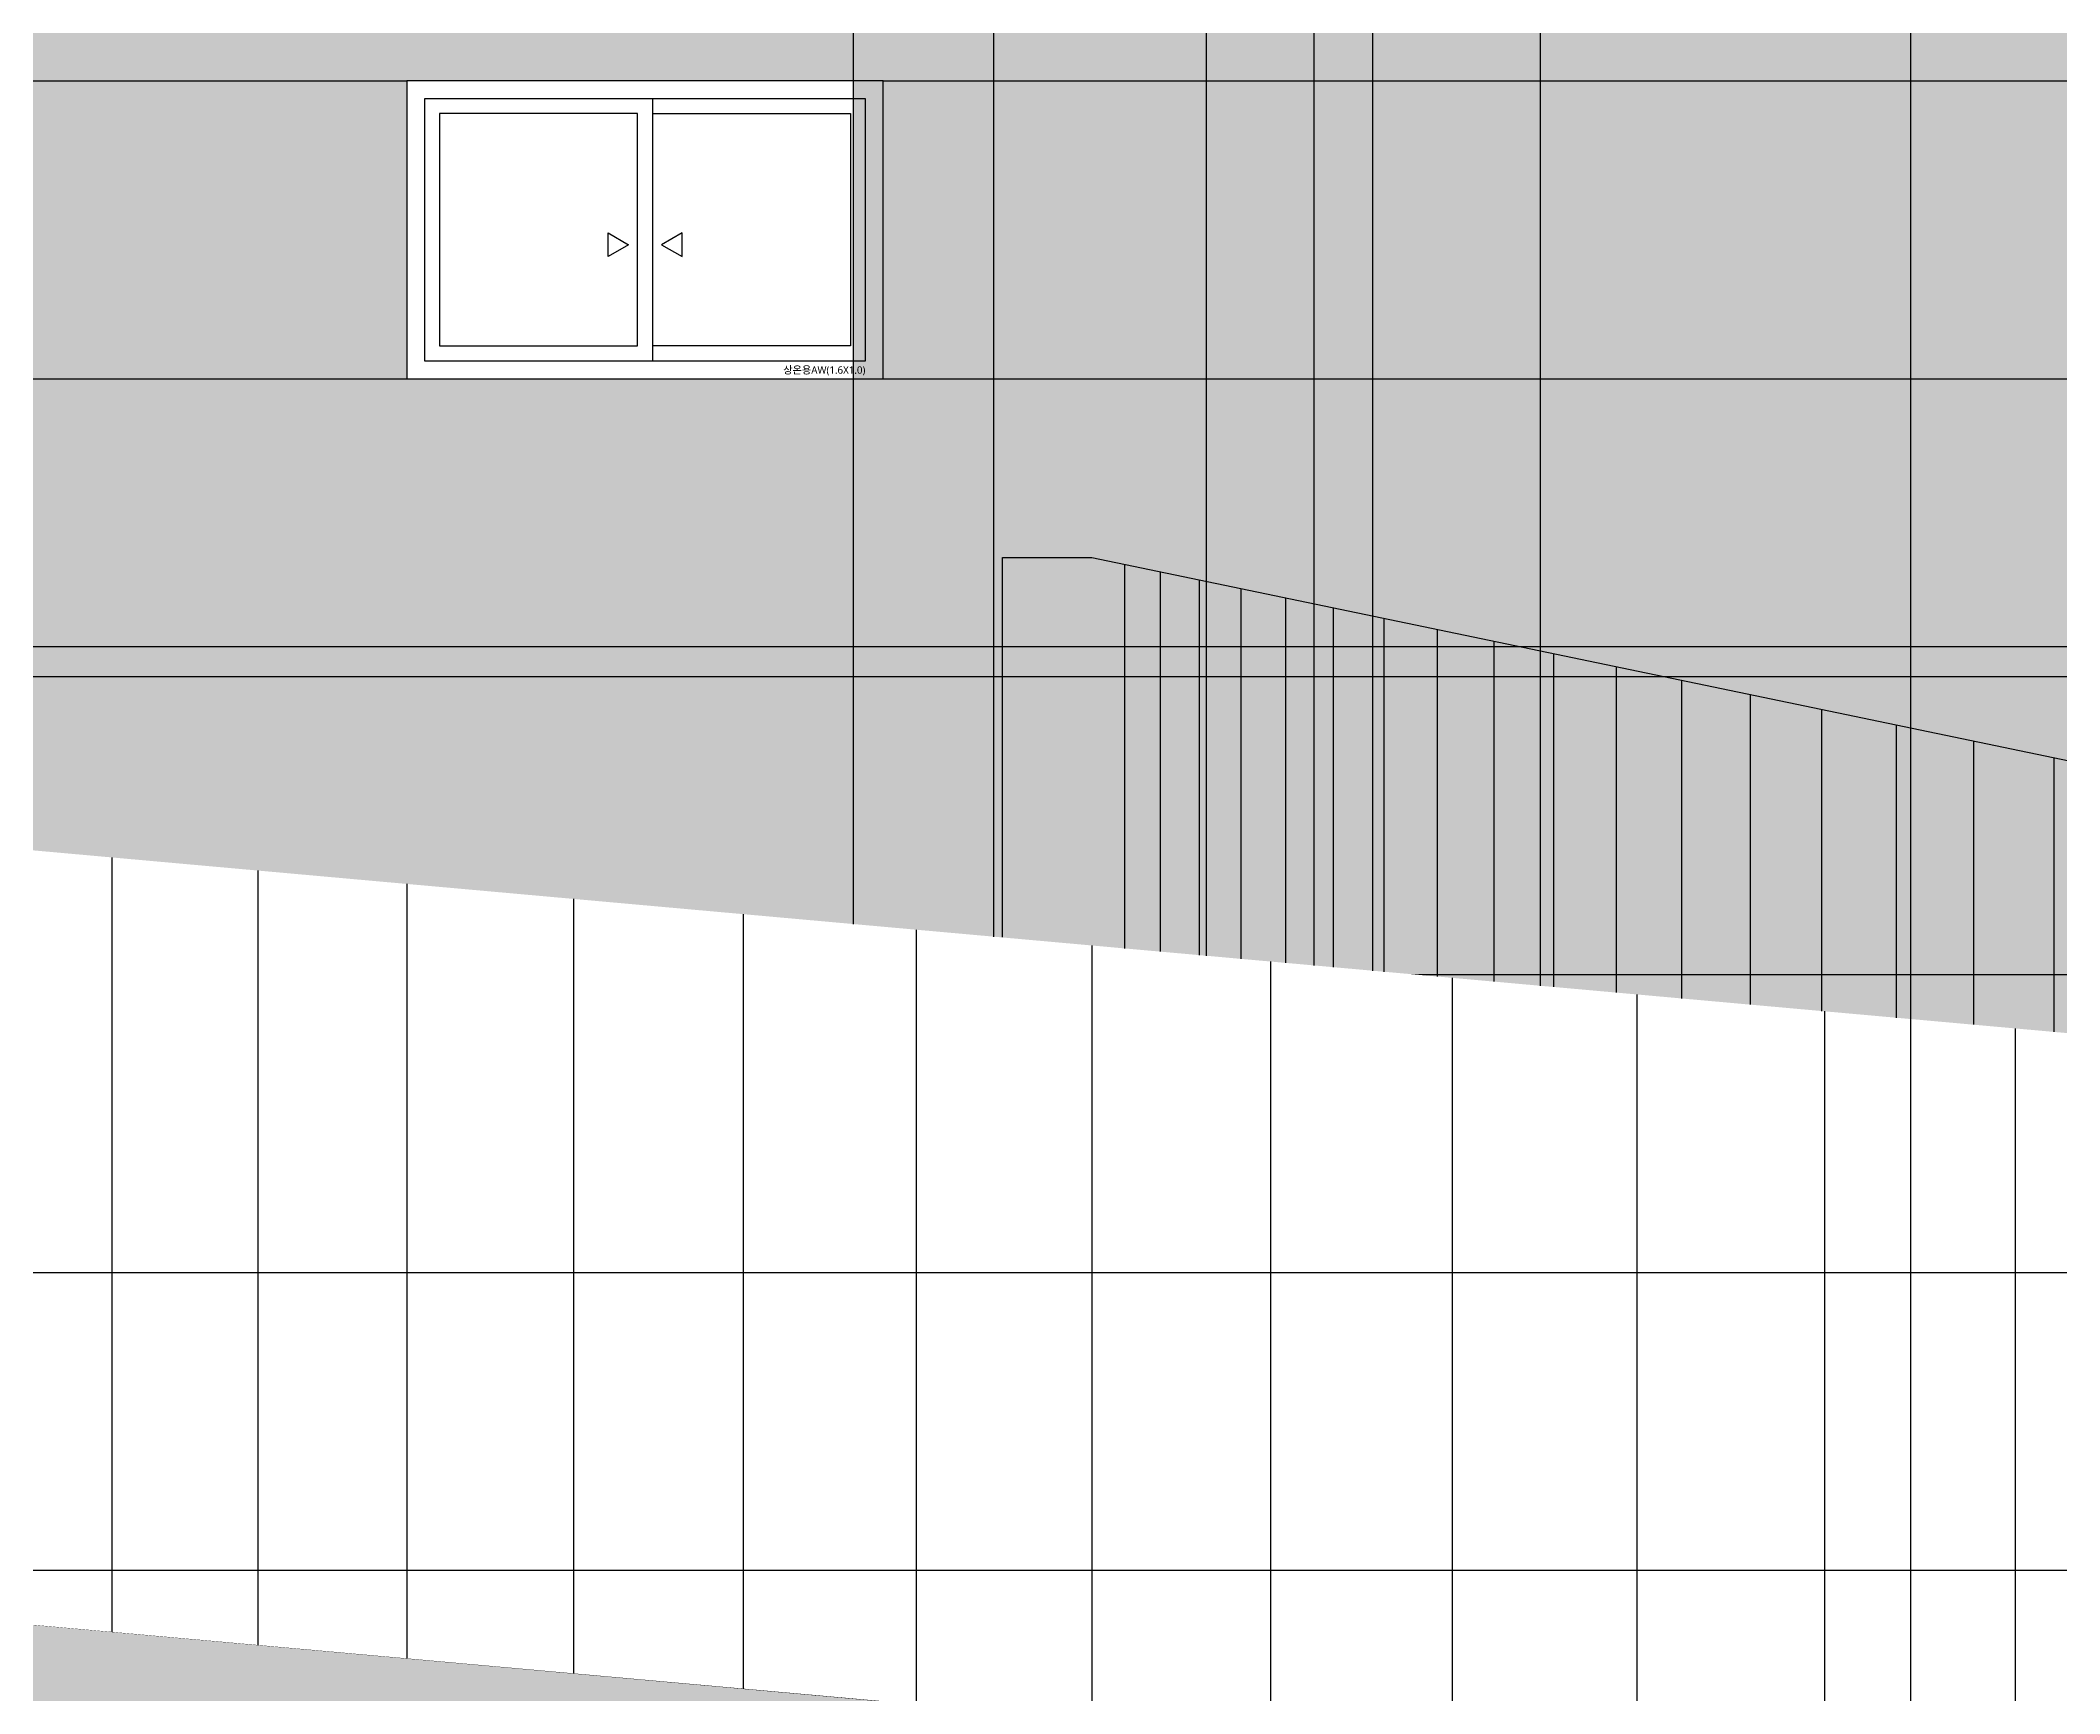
# Model space of a CAD drawing. Header units: millimetres. Extents: x 37653813 to 38677796, y 586285 to 874285.
# Drawn here: x 38230786 to 38237566, y 676920 to 682470 of the extents above; entities that cross this region are included whole.
import ezdxf

# ---------------------------------------------------------------- set-up
doc = ezdxf.new("R2010")
doc.units = ezdxf.units.MM
doc.header["$LTSCALE"] = 1000
doc.header["$MEASUREMENT"] = 0
doc.layers.get('0').update_dxf_attribs({"linetype": 'CONTINUOUS'})
doc.layers.get('Defpoints').update_dxf_attribs({"color": 161, "linetype": 'CONTINUOUS'})
for name, color, linetype in [('cen', 1, 'CONTINUOUS'), ('ELE-3', 7, 'CONTINUOUS'), ('ELE4', 4, 'CONTINUOUS'), ('HAT-251', 251, 'CONTINUOUS'), ('RAMP-ELE2', 4, 'CONTINUOUS'), ('WAL', 3, 'CONTINUOUS'), ('WID', 4, 'CONTINUOUS'), ('WIN-G', 252, 'CONTINUOUS'), ('램프좌측면', 7, 'CONTINUOUS'), ('먹-적색 14', 14, 'CONTINUOUS'), ('먹-적색(가로선) 26', 26, 'CONTINUOUS')]:
    doc.layers.add(name, color=color, linetype=linetype)
doc.styles.add('나눔바른고딕', font='NanumBarunGothic.ttf')

# ---------------------------------------------------------------- blocks, each defined once
blk = doc.blocks.new('sdmklfsdfsdf')
at = {"layer": 'cen', "ltscale": 5}
blk.add_line((38172115.7, 816642.5), (38329335, 816642.5), dxfattribs=at)
blk = doc.blocks.new('1600x1000 AW')
at = {"ltscale": 1000}
blk.add_wipeout([(200, 0), (1800, 0), (1800, 1000), (200, 1000)], dxfattribs=at).dxf.layer = 'WID'
at = {"layer": 'WID', "ltscale": 1000}
blk.add_line((1025, 940), (1025, 60), dxfattribs=at)
for points in [[(200, 0), (1800, 0), (1800, 1000), (200, 1000)], [(260, 60), (1740, 60), (1740, 940), (260, 940)]]:
    blk.add_lwpolyline(points, close=True, dxfattribs=at)
at = {"layer": 'WIN-G'}
for points in [[(975, 890), (310, 890), (310, 110), (975, 110)], [(875.7, 490), (945, 450), (875.7, 410)], [(1124.3, 490), (1055, 450), (1124.3, 410)]]:
    blk.add_lwpolyline(points, close=True, dxfattribs=at)
blk.add_lwpolyline([(1025, 890), (1690, 890), (1690, 110), (1025, 110)], dxfattribs=at)
at = {"layer": 'Defpoints', "style": '나눔바른고딕'}
blk.add_text('상온용AW(1.6X1.0)', height=25, dxfattribs=at).set_placement((1464, 16.8))
blk = doc.blocks.new('램프 서측입면')
at = {"layer": 'ELE4', "ltscale": 0.1}
for p, q in [((14200, 41324.4), (14200, 42600)), ((13200, 40700), (13200, 41250)), ((14200, 41250), (13200, 41250))]:
    blk.add_line(p, q, dxfattribs=at)
at = {"layer": 'HAT-251', "ltscale": 0.1}
blk.add_line((1300, 41200), (13200, 41200), dxfattribs=at)
at = {"layer": 'RAMP-ELE2', "ltscale": 0.1}
blk.add_line((25500, 37709.3), (0, 40000), dxfattribs=at)
at = {"layer": 'WAL', "color": 4, "ltscale": 10000}
for p, q in [((14200, 42600), (14500, 42600)), ((14200, 40000), (14500, 40000))]:
    blk.add_line(p, q, dxfattribs=at)
blk.add_wipeout([(0, 40000), (0, 42600), (25500, 40309.3), (25500, 37709.3)]).dxf.layer = 'RAMP-ELE2'
at = {"layer": 'HAT-251', "ltscale": 0.1}
h = blk.add_hatch(color=256, dxfattribs=at)
h.dxf.hatch_style = 1
h.paths.add_polyline_path([(13700.3, 41369.3), (14171.3, 41327), (14171.3, 49827), (13700.3, 49869.3)])
h = blk.add_hatch(color=256, dxfattribs=at)
h.dxf.hatch_style = 1
h.paths.add_polyline_path([(14171.3, 41327), (15247, 41230.4), (15247, 49730.4), (14171.3, 49827)])
h = blk.add_hatch(color=256, dxfattribs=at)
h.dxf.hatch_style = 1
h.paths.add_polyline_path([(15247, 41230.4), (16006.3, 41162.1), (16006.3, 49662.1), (15247, 49730.4)])
at = {"layer": 'ELE-3', "ltscale": 1000}
for points in [[(13700.3, 41369.3), (13700.3, 49869.3)], [(14171.3, 41327), (14171.3, 49827)], [(14884.5, 41262.9), (14884.5, 49762.9)], [(15247, 41230.4), (15247, 49730.4)], [(15443.4, 41212.7), (15443.4, 49712.7)], [(16006.3, 41162.1), (16006.3, 49662.1)]]:
    blk.add_lwpolyline(points, dxfattribs=at)
at = {"layer": 'HAT-251', "ltscale": 0.1}
for p, q in [((14610, 42577.1), (14610, 41287.6)), ((14730, 42552.1), (14730, 41276.8)), ((14860, 42525), (14860, 41265.1)), ((15000, 42495.9), (15000, 41252.5)), ((15150, 42464.6), (15150, 41239.1)), ((15310, 42431.3), (15310, 41224.7)), ((15480, 42395.9), (15480, 41209.4)), ((15660, 42358.4), (15660, 41193.3)), ((15850, 42318.9), (15850, 41176.2)), ((16050, 42277.2), (16050, 41158.2)), ((16260, 42233.5), (16260, 41139.4)), ((16480, 42187.7), (16480, 41119.6)), ((16710, 42139.8), (16710, 41098.9)), ((16950, 42089.8), (16950, 41077.4)), ((17200, 42037.7), (17200, 41054.9)), ((17460, 41983.6), (17460, 41031.6)), ((17730, 41927.4), (17730, 41007.3)), ((11210, 41593), (11210, 38993)), ((11700, 41549), (11700, 38949)), ((12200, 41504.1), (12200, 38904.1)), ((12760, 41453.8), (12760, 38853.8)), ((13330, 41402.6), (13330, 38802.6)), ((13910, 41350.5), (13910, 38750.5)), ((14500, 41297.5), (14500, 38697.5)), ((15100, 41243.6), (15100, 38643.6)), ((15710, 41188.8), (15710, 38588.8)), ((16330, 41133.1), (16330, 38533.1)), ((16960, 41076.5), (16960, 38476.5)), ((17600, 41019), (17600, 38419))]:
    blk.add_line(p, q, dxfattribs=at)
at = {"layer": 'RAMP-ELE2', "ltscale": 0.1}
blk.add_line((14500, 42600), (25500, 40309.3), dxfattribs=at)

msp = doc.modelspace()

# ---------------------------------------------------------------- hatches: boundary and pattern name
at = {"layer": '먹-적색 14', "ltscale": 0.1}
h = msp.add_hatch(dxfattribs=at)
h.set_pattern_fill('DOTS', color=256, scale=3000)
h.paths.add_polyline_path([(38263416.3, 691934.4), (38256416.3, 691934.4), (38256416.3, 691934.4), (38219816.3, 691934.4), (38219816.3, 639334.4), (38275566.3, 639334.4), (38275566.3, 691934.4)])

# ---------------------------------------------------------------- linework, layer by layer
at = {"layer": '먹-적색(가로선) 26', "ltscale": 0.1}
for points in [[(38220716.3, 682334.4), (38275566.3, 682334.4)], [(38220716.3, 681334.4), (38275566.3, 681334.4)], [(38220716.3, 679334.4), (38275566.3, 679334.4)]]:
    msp.add_lwpolyline(points, dxfattribs=at)

# ---------------------------------------------------------------- next in the draw order: block references
at = {"layer": '먹-적색 14'}
msp.add_blockref('1600x1000 AW', (38231816.3, 681334.4), dxfattribs=at)

# ---------------------------------------------------------------- next in the draw order: block references
at = {"xscale": -1}
msp.add_blockref('sdmklfsdfsdf', (76523541.7, -136208.1), dxfattribs=at)

# ---------------------------------------------------------------- next in the draw order: block references
at = {"layer": '램프좌측면'}
msp.add_blockref('램프 서측입면', (38219816.3, 638134.4), dxfattribs=at)

# ---------------------------------------------------------------- next in the draw order: linework, layer by layer
at = {"layer": 'cen', "ltscale": 5}
msp.add_lwpolyline([(38237066.3, 613334.4), (38237066.3, 700227.2)], dxfattribs=at)
at = {"layer": '먹-적색(가로선) 26', "ltscale": 0.1}
for points in [[(38220716.3, 680334.4), (38275566.3, 680334.4)], [(38220716.3, 678334.4), (38275566.3, 678334.4)], [(38220716.3, 677334.4), (38275566.3, 677334.4)]]:
    msp.add_lwpolyline(points, dxfattribs=at)

doc.saveas('drawing.dxf')
